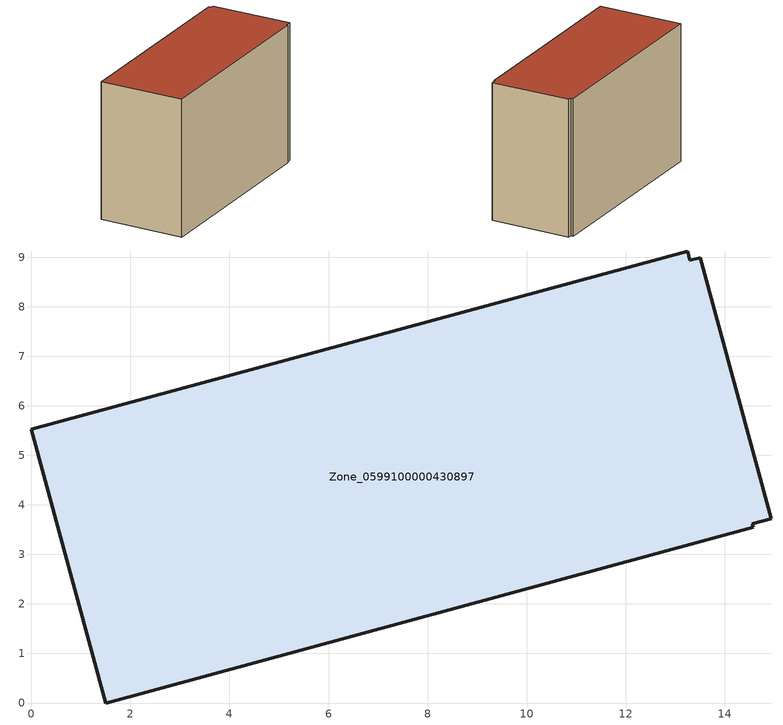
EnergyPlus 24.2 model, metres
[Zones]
Zone_0599100000430897
 floor ground (C_G): 13.5,8.99 14.93,3.72 14.55,3.62 14.57,3.55 1.5,0 0,5.53 13.25,9.12 13.29,8.94 z0
 wall outside (C_F): 1.5,0 14.57,3.55 14.55,3.62 14.93,3.72 13.5,8.99 13.29,8.94 13.25,9.12 0,5.53 1.5,0 z0:9.33
 roof outside (C_R): 14.93,3.72 13.5,8.99 13.29,8.94 13.25,9.12 0,5.53 1.5,0 14.57,3.55 14.55,3.62 z9.33
[BUILDING]
Pand.0599100000430897: North Axis=0; Terrain=City; Loads Convergence Tolerance Value=0.04; Temperature Convergence Tolerance Value=0.4; Solar Distribution=FullExterior; Maximum Number of Warmup Days=25; Minimum Number of Warmup Days=1
[Site:Location]
Rotterdam.The.Hague.AP_ZH_NLD Design_Conditions: Latitude=51.96; Longitude=4.45; Time Zone=1; Elevation=-4.5
[SITE:GROUNDTEMPERATURE:BUILDINGSURFACE]
18, 18, 18, 18, 18, 18, 18, 18, 18, 18, 18, 18
[MATERIAL] Thermal Absorptance=0.9; Solar Absorptance=0.7; Visible Absorptance=0.7
Name | Roughness | Thickness | Conductivity | Density | Specific Heat
G.TI.2006-2014 | MediumSmooth | 0.15 | 0.06 | 540 | 1210
F.TI.2006-2014 | Rough | 0.3 | 0.12 | 1920 | 840
R.TI.2006-2014 | MediumRough | 0.2 | 0.08 | 1500 | 1000
[CONSTRUCTION]
C_G: G.TI.2006-2014
C_F: F.TI.2006-2014
C_R: R.TI.2006-2014
[ZONE]
Zone_0599100000430897: Type=1; Multiplier=1; Ceiling Height=Autocalculate; Volume=Autocalculate; Floor Area=autocalculate; Part of Total Floor Area=Yes
[ZONEINFILTRATION:DESIGNFLOWRATE]
Infil_Zone_0599100000430897: Zone or ZoneList or Space or SpaceList=Zone_0599100000430897; Schedule=AlwaysOn; Design Flow Rate Calculation Method=Flow/Area; Flow Rate per Floor Area=0.0015; Constant Term Coefficient=1; Temperature Term Coefficient=0; Velocity Term Coefficient=0; Velocity Squared Term Coefficient=0
[HVACTEMPLATE:ZONE:IDEALLOADSAIRSYSTEM]
Zone_0599100000430897: Maximum Heating Supply Air Temperature=50; Minimum Cooling Supply Air Temperature=13; Maximum Heating Supply Air Humidity Ratio=0.0156; Minimum Cooling Supply Air Humidity Ratio=0.0077; Heating Limit=NoLimit; Cooling Limit=NoLimit; Dehumidification Control Type=ConstantSensibleHeatRatio; Cooling Sensible Heat Ratio=0.7; Dehumidification Setpoint=60; Humidification Control Type=None; Humidification Setpoint=30; Outdoor Air Method=None; Outdoor Air Flow Rate per Person=0.00944; Outdoor Air Flow Rate per Zone Floor Area=0; Outdoor Air Flow Rate per Zone=0; Demand Controlled Ventilation Type=None; Outdoor Air Economizer Type=NoEconomizer; Heat Recovery Type=None; Sensible Heat Recovery Effectiveness=0.7; Latent Heat Recovery Effectiveness=0.65
[ZONECONTROL:THERMOSTAT]
ThermostatControl_Zone_0599100000430897: Zone or ZoneList=Zone_0599100000430897; Control Type Schedule=DualSetpointControlType; Control 1=Thermostat_Zone_0599100000430897; Temperature Difference Between Cutout And Setpoint=0
[THERMOSTATSETPOINT:DUALSETPOINT]
Thermostat_Zone_0599100000430897: Heating Setpoint Temperature Schedule=HeatingSetpoint_Zone_0599100000430897; Cooling Setpoint Temperature Schedule=CoolingSetpoint_Zone_0599100000430897
[SCHEDULE:COMPACT]
HeatingSetpoint_Zone_0599100000430897: Through: 12/31, For: AllDays, Until: 24:00, 21
CoolingSetpoint_Zone_0599100000430897: Through: 12/31, For: AllDays, Until: 24:00, 24
DualSetpointControlType: Through: 12/31, For: AllDays, Until: 24:00, 4
AlwaysOn: Through: 12/31, For: AllDays, Until: 24:00, 1
